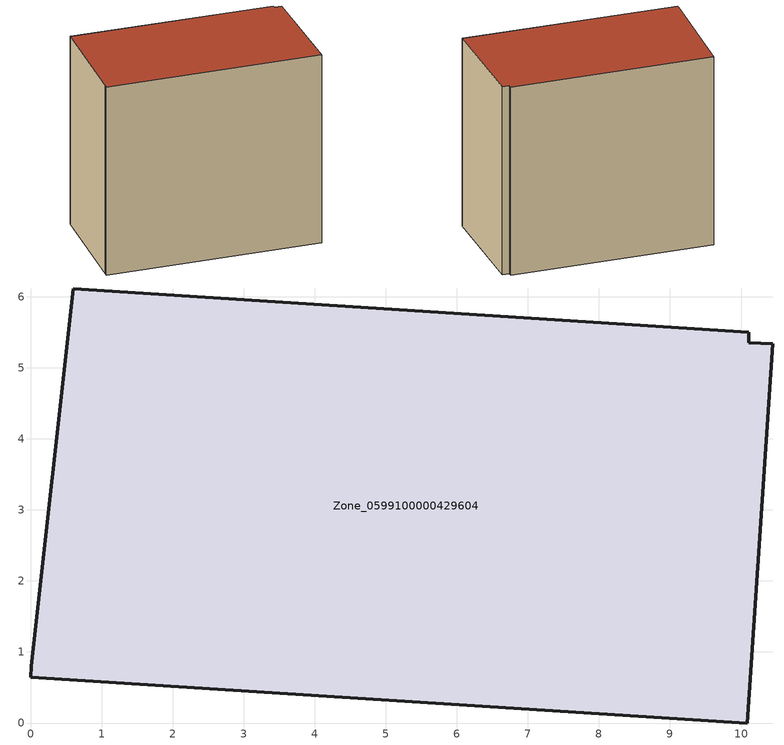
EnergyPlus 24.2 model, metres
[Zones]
Zone_0599100000429604
 floor ground (C_G): 10.11,5.36 10.45,5.34 10.09,0 0,0.65 0.01,0.8 0.6,6.11 10.11,5.5 z0
 wall outside (C_F): 0,0.65 10.09,0 10.45,5.34 10.11,5.36 10.11,5.5 0.6,6.11 0.01,0.8 0,0.65 z0:9.2
 roof outside (C_R): 10.45,5.34 10.11,5.36 10.11,5.5 0.6,6.11 0.01,0.8 0,0.65 10.09,0 z9.2
[BUILDING]
Pand.0599100000429604: North Axis=0; Terrain=City; Loads Convergence Tolerance Value=0.04; Temperature Convergence Tolerance Value=0.4; Solar Distribution=FullExterior; Maximum Number of Warmup Days=25; Minimum Number of Warmup Days=1
[Site:Location]
Rotterdam.The.Hague.AP_ZH_NLD Design_Conditions: Latitude=51.96; Longitude=4.45; Time Zone=1; Elevation=-4.5
[SITE:GROUNDTEMPERATURE:BUILDINGSURFACE]
18, 18, 18, 18, 18, 18, 18, 18, 18, 18, 18, 18
[MATERIAL] Thermal Absorptance=0.9; Solar Absorptance=0.7; Visible Absorptance=0.7
Name | Roughness | Thickness | Conductivity | Density | Specific Heat
G.TI.2006-2014 | MediumSmooth | 0.15 | 0.06 | 540 | 1210
F.TI.2006-2014 | Rough | 0.3 | 0.12 | 1920 | 840
R.TI.2006-2014 | MediumRough | 0.2 | 0.08 | 1500 | 1000
[CONSTRUCTION]
C_G: G.TI.2006-2014
C_F: F.TI.2006-2014
C_R: R.TI.2006-2014
[ZONE]
Zone_0599100000429604: Type=1; Multiplier=1; Ceiling Height=Autocalculate; Volume=Autocalculate; Floor Area=autocalculate; Part of Total Floor Area=Yes
[ZONEINFILTRATION:DESIGNFLOWRATE]
Infil_Zone_0599100000429604: Zone or ZoneList or Space or SpaceList=Zone_0599100000429604; Schedule=AlwaysOn; Design Flow Rate Calculation Method=Flow/Area; Flow Rate per Floor Area=0.0015; Constant Term Coefficient=1; Temperature Term Coefficient=0; Velocity Term Coefficient=0; Velocity Squared Term Coefficient=0
[HVACTEMPLATE:ZONE:IDEALLOADSAIRSYSTEM]
Zone_0599100000429604: Maximum Heating Supply Air Temperature=50; Minimum Cooling Supply Air Temperature=13; Maximum Heating Supply Air Humidity Ratio=0.0156; Minimum Cooling Supply Air Humidity Ratio=0.0077; Heating Limit=NoLimit; Cooling Limit=NoLimit; Dehumidification Control Type=ConstantSensibleHeatRatio; Cooling Sensible Heat Ratio=0.7; Dehumidification Setpoint=60; Humidification Control Type=None; Humidification Setpoint=30; Outdoor Air Method=None; Outdoor Air Flow Rate per Person=0.00944; Outdoor Air Flow Rate per Zone Floor Area=0; Outdoor Air Flow Rate per Zone=0; Demand Controlled Ventilation Type=None; Outdoor Air Economizer Type=NoEconomizer; Heat Recovery Type=None; Sensible Heat Recovery Effectiveness=0.7; Latent Heat Recovery Effectiveness=0.65
[ZONECONTROL:THERMOSTAT]
ThermostatControl_Zone_0599100000429604: Zone or ZoneList=Zone_0599100000429604; Control Type Schedule=DualSetpointControlType; Control 1=Thermostat_Zone_0599100000429604; Temperature Difference Between Cutout And Setpoint=0
[THERMOSTATSETPOINT:DUALSETPOINT]
Thermostat_Zone_0599100000429604: Heating Setpoint Temperature Schedule=HeatingSetpoint_Zone_0599100000429604; Cooling Setpoint Temperature Schedule=CoolingSetpoint_Zone_0599100000429604
[SCHEDULE:COMPACT]
HeatingSetpoint_Zone_0599100000429604: Through: 12/31, For: AllDays, Until: 24:00, 21
CoolingSetpoint_Zone_0599100000429604: Through: 12/31, For: AllDays, Until: 24:00, 24
DualSetpointControlType: Through: 12/31, For: AllDays, Until: 24:00, 4
AlwaysOn: Through: 12/31, For: AllDays, Until: 24:00, 1
